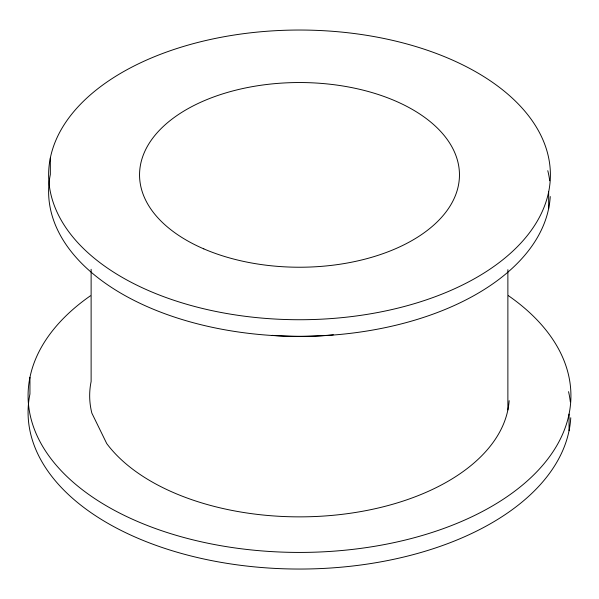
<?xml version="1.0" encoding="UTF-8"?>
<svg xmlns="http://www.w3.org/2000/svg" width="599" height="599" viewBox="0 0 599 599"><rect width="100%" height="100%" fill="white"/><g stroke="black" fill="none" stroke-linecap="round" stroke-linejoin="round"><path stroke-width="0.9" d="M569.05 414.104L569.05 430.726M548.662 191.875A250.891 144.853 0 0 1 149.436 290.964A250.891 144.853 0 0 1 200.41 41.81A250.891 144.853 0 0 1 548.662 191.875L548.662 208.497M507.877 269.67L507.877 409.933M91.123 269.303L91.123 381.511A209.822 121.14 0 0 0 91.857 413.13L106.734 443.567A209.822 121.14 0 0 0 337.604 514.848A209.822 121.14 0 0 0 509.15 400.664M50.338 157.889L50.338 174.511A250.891 144.853 0 0 0 280.407 335.934A250.891 144.853 0 0 0 550.241 196.547M29.95 377.34L29.95 393.962A271.422 156.706 0 0 0 278.879 568.593A271.422 156.706 0 0 0 570.765 417.75M568.548 391.649A271.422 156.706 0 0 1 570.315 401.832M508.394 295.666A271.422 156.706 0 0 1 485.46 509.869A271.422 156.706 0 0 1 113.735 509.974A271.422 156.706 0 0 1 90.434 295.786M333.366 334.804A209.822 121.14 0 0 1 272.096 335.35M547.786 170.685A250.891 144.853 0 0 1 549.695 180.756M203.825 248.892A159.955 92.351 0 0 0 458.355 185.712A159.955 92.351 0 0 0 236.32 90.045A159.955 92.351 0 0 0 203.825 248.892"/></g></svg>
